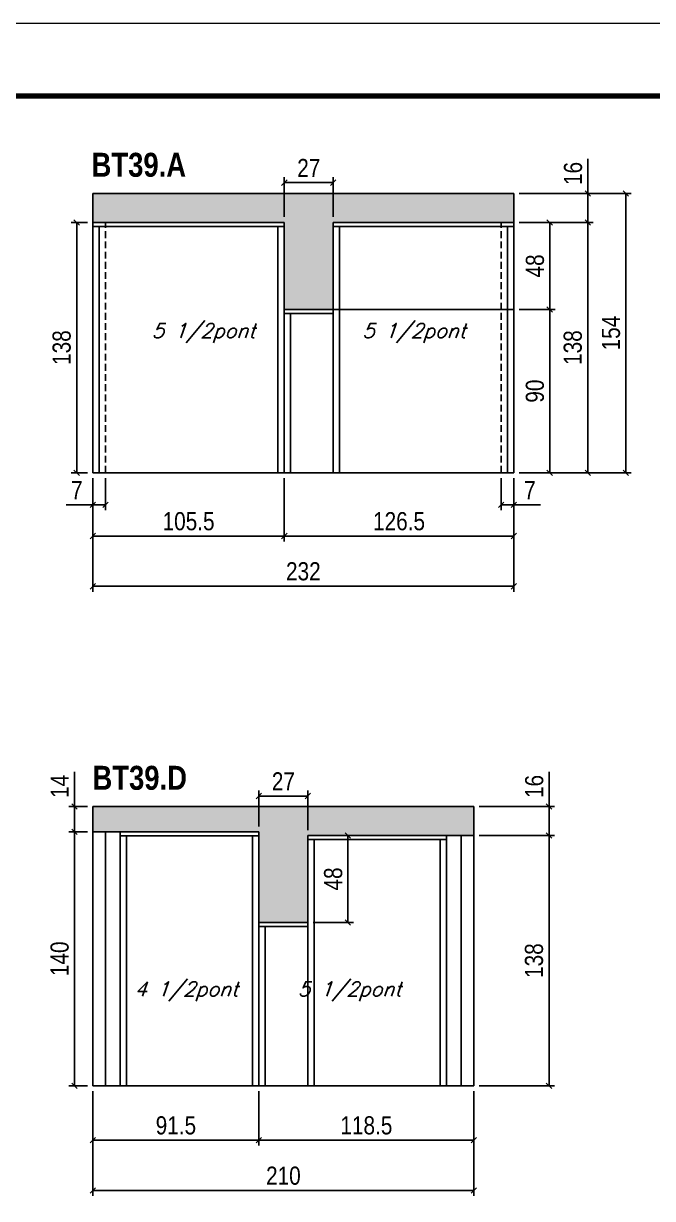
# Model space of a CAD drawing. Extents: x 3309 to 9590, y -2522 to 14608.
# Drawn here: x 4065 to 4412, y 4772 to 5419 of the extents above; entities that cross this region are included whole.
import ezdxf

# ---------------------------------------------------------------- set-up
doc = ezdxf.new("R2010")
doc.units = 0
doc.linetypes.add('DASHED', pattern=[0.75, 0.5, -0.25])
doc.linetypes.add('HIDDEN', pattern=[0.375, 0.25, -0.125])
for name, color, linetype in [('COTA', 241, 'Continuous'), ('NOMENCLATURA', 7, 'Continuous'), ('Painéis', 200, 'Continuous'), ('SARR_2.2x7', 40, 'Continuous'), ('SARR_3.5x7', 81, 'Continuous'), ('texto', 7, 'Continuous')]:
    doc.layers.add(name, color=color, linetype=linetype)
doc.layers.add('Folhas', color=255, linetype='Continuous', lineweight=9)
doc.layers.add('SARRAFO DE PRESSAO', color=251, linetype='DASHED', lineweight=9)
doc.styles.add('COTA TECNICA', font='techl___.ttf', dxfattribs={"height": 10})
doc.styles.add('Romans', font='romans.shx')
doc.styles.add('TECNICA', font='techb___.ttf', dxfattribs={"height": 10})
doc.dimstyles.new('PAINEL', dxfattribs={"dimtxt": 10, "dimasz": 3, "dimexe": 3, "dimexo": 3, "dimgap": 3, "dimtad": 1, "dimdec": 1, "dimzin": 12, "dimdsep": 46, "dimtxsty": 'COTA TECNICA', "dimblk1": 'OBLIQUE', "dimblk2": 'OBLIQUE', "dimsah": 1, "dimcen": 0.9, "dimclrd": 4, "dimclre": 4, "dimclrt": 240, "dimadec": 1, "dimazin": 3, "dimtfac": 1, "dimtdec": 1, "dimtmove": 0, "dimatfit": 3, "dimfxl": 1, "dimtolj": 1, "dimtzin": 12, "dimarcsym": 0})

# ---------------------------------------------------------------- blocks, each defined once
blk = doc.blocks.new('9999999999')
at = {"layer": 'Folhas'}
blk.add_lwpolyline([(98138.98, 34190.21), (99623.98, 34190.21), (99623.98, 35240.21), (98138.98, 35240.21)], close=True, dxfattribs=at)
at = {"layer": 'Folhas', "color": 30, "const_width": 3}
blk.add_lwpolyline([(98213.98, 34230.21), (99583.98, 34230.21), (99583.98, 35200.21), (98213.98, 35200.21)], close=True, dxfattribs=at)
blk = doc.blocks.new('_Oblique')
at = {"color": 0, "linetype": 'ByBlock', "lineweight": -2}
blk.add_line((-0.5, -0.5), (0.5, 0.5), dxfattribs=at)
blk = doc.blocks.new('*D1089')
at = {"layer": 'COTA', "color": 4, "linetype": 'ByBlock', "lineweight": -2, "transparency": 16777216}
for p, q in [((4208.67, 5168.6), (4208.67, 5133.72)), ((4335.17, 5168.6), (4335.17, 5133.72)), ((4335.17, 5136.72), (4208.67, 5136.72))]:
    blk.add_line(p, q, dxfattribs=at)
at = {"layer": 'Defpoints', "color": 0, "linetype": 'ByBlock', "transparency": 16777216}
for p in [(4208.67, 5171.6), (4335.17, 5171.6), (4208.67, 5136.72)]:
    blk.add_point(p, dxfattribs=at)
at = {"layer": 'COTA', "color": 4, "linetype": 'ByBlock', "lineweight": -2, "transparency": 16777216, "xscale": 3, "yscale": 3, "zscale": 3, "rotation": 180}
blk.add_blockref('_Oblique', (4208.67, 5136.72), dxfattribs=at)
at = {"layer": 'COTA', "color": 4, "linetype": 'ByBlock', "lineweight": -2, "transparency": 16777216, "xscale": 3, "yscale": 3, "zscale": 3}
blk.add_blockref('_Oblique', (4335.17, 5136.72), dxfattribs=at)
at = {"layer": 'COTA', "color": 240, "linetype": 'ByBlock', "transparency": 16777216, "insert": (4271.92, 5144.83), "char_height": 10, "attachment_point": 5, "style": 'COTA TECNICA'}
blk.add_mtext('\\A1;126.5', dxfattribs=at)
blk = doc.blocks.new('*D1090')
at = {"layer": 'COTA', "color": 4, "linetype": 'ByBlock', "lineweight": -2, "transparency": 16777216}
for p, q in [((4103.17, 5168.6), (4103.17, 5133.72)), ((4208.67, 5168.6), (4208.67, 5133.72)), ((4208.67, 5136.72), (4103.17, 5136.72))]:
    blk.add_line(p, q, dxfattribs=at)
at = {"layer": 'Defpoints', "color": 0, "linetype": 'ByBlock', "transparency": 16777216}
for p in [(4103.17, 5171.6), (4208.67, 5171.6), (4103.17, 5136.72)]:
    blk.add_point(p, dxfattribs=at)
at = {"layer": 'COTA', "color": 4, "linetype": 'ByBlock', "lineweight": -2, "transparency": 16777216, "xscale": 3, "yscale": 3, "zscale": 3, "rotation": 180}
blk.add_blockref('_Oblique', (4103.17, 5136.72), dxfattribs=at)
at = {"layer": 'COTA', "color": 4, "linetype": 'ByBlock', "lineweight": -2, "transparency": 16777216, "xscale": 3, "yscale": 3, "zscale": 3}
blk.add_blockref('_Oblique', (4208.67, 5136.72), dxfattribs=at)
at = {"layer": 'COTA', "color": 240, "linetype": 'ByBlock', "transparency": 16777216, "insert": (4155.92, 5144.83), "char_height": 10, "attachment_point": 5, "style": 'COTA TECNICA'}
blk.add_mtext('\\A1;105.5', dxfattribs=at)
blk = doc.blocks.new('*D1096')
at = {"layer": 'COTA', "color": 4, "linetype": 'ByBlock', "lineweight": -2, "transparency": 16777216}
for p, q in [((4103.17, 5168.6), (4103.17, 5106.01)), ((4335.17, 5168.6), (4335.17, 5106.01)), ((4335.17, 5109.01), (4103.17, 5109.01))]:
    blk.add_line(p, q, dxfattribs=at)
at = {"layer": 'Defpoints', "color": 0, "linetype": 'ByBlock', "transparency": 16777216}
for p in [(4103.17, 5171.6), (4335.17, 5171.6), (4103.17, 5109.01)]:
    blk.add_point(p, dxfattribs=at)
at = {"layer": 'COTA', "color": 4, "linetype": 'ByBlock', "lineweight": -2, "transparency": 16777216, "xscale": 3, "yscale": 3, "zscale": 3, "rotation": 180}
blk.add_blockref('_Oblique', (4103.17, 5109.01), dxfattribs=at)
at = {"layer": 'COTA', "color": 4, "linetype": 'ByBlock', "lineweight": -2, "transparency": 16777216, "xscale": 3, "yscale": 3, "zscale": 3}
blk.add_blockref('_Oblique', (4335.17, 5109.01), dxfattribs=at)
at = {"layer": 'COTA', "color": 240, "linetype": 'ByBlock', "transparency": 16777216, "insert": (4219.17, 5117.23), "char_height": 10, "attachment_point": 5, "style": 'COTA TECNICA'}
blk.add_mtext('\\A1;232', dxfattribs=at)
blk = doc.blocks.new('*D1097')
at = {"layer": 'COTA', "color": 4, "lineweight": -2, "transparency": 16777216}
for p, q in [((4338.17, 5261.6), (4357.97, 5261.6)), ((4354.97, 5171.6), (4354.97, 5261.6)), ((4338.17, 5171.6), (4357.97, 5171.6))]:
    blk.add_line(p, q, dxfattribs=at)
at = {"layer": 'Defpoints', "color": 0, "transparency": 16777216}
for p in [(4335.17, 5261.6), (4354.97, 5261.6), (4335.17, 5171.6)]:
    blk.add_point(p, dxfattribs=at)
at = {"layer": 'COTA', "color": 4, "lineweight": -2, "transparency": 16777216, "xscale": 3, "yscale": 3, "zscale": 3}
for p, rotation in [((4354.97, 5261.6), 90), ((4354.97, 5171.6), 270)]:
    blk.add_blockref('_Oblique', p, dxfattribs=dict(at, rotation=rotation))
at = {"layer": 'COTA', "color": 240, "transparency": 16777216, "insert": (4346.84, 5216.6), "char_height": 10, "attachment_point": 5, "rotation": 90, "style": 'COTA TECNICA'}
blk.add_mtext('\\A1;90', dxfattribs=at)
blk = doc.blocks.new('*D1098')
at = {"layer": 'COTA', "color": 4, "lineweight": -2, "transparency": 16777216}
for p, q in [((4103.17, 5168.6), (4103.17, 5150.9)), ((4110.17, 5168.6), (4110.17, 5150.9)), ((4103.17, 5153.9), (4088.44, 5153.9)), ((4110.17, 5153.9), (4103.17, 5153.9))]:
    blk.add_line(p, q, dxfattribs=at)
at = {"layer": 'Defpoints', "color": 0, "transparency": 16777216}
for p in [(4103.17, 5171.6), (4110.17, 5171.6), (4103.17, 5153.9)]:
    blk.add_point(p, dxfattribs=at)
at = {"layer": 'COTA', "color": 4, "lineweight": -2, "transparency": 16777216, "xscale": 3, "yscale": 3, "zscale": 3, "rotation": 180}
blk.add_blockref('_Oblique', (4103.17, 5153.9), dxfattribs=at)
at = {"layer": 'COTA', "color": 4, "lineweight": -2, "transparency": 16777216, "xscale": 3, "yscale": 3, "zscale": 3}
blk.add_blockref('_Oblique', (4110.17, 5153.9), dxfattribs=at)
at = {"layer": 'COTA', "color": 240, "transparency": 16777216, "insert": (4094.3, 5161.97), "char_height": 10, "attachment_point": 5, "style": 'COTA TECNICA'}
blk.add_mtext('\\A1;7', dxfattribs=at)
blk = doc.blocks.new('*D1099')
at = {"layer": 'COTA', "color": 4, "lineweight": -2, "transparency": 16777216}
for p, q in [((4328.17, 5168.6), (4328.17, 5150.9)), ((4335.17, 5168.6), (4335.17, 5150.9)), ((4328.17, 5153.9), (4335.17, 5153.9)), ((4335.17, 5153.9), (4349.9, 5153.9))]:
    blk.add_line(p, q, dxfattribs=at)
at = {"layer": 'Defpoints', "color": 0, "transparency": 16777216}
for p in [(4328.17, 5171.6), (4335.17, 5171.6), (4335.17, 5153.9)]:
    blk.add_point(p, dxfattribs=at)
at = {"layer": 'COTA', "color": 4, "lineweight": -2, "transparency": 16777216, "xscale": 3, "yscale": 3, "zscale": 3, "rotation": 180}
blk.add_blockref('_Oblique', (4328.17, 5153.9), dxfattribs=at)
at = {"layer": 'COTA', "color": 4, "lineweight": -2, "transparency": 16777216, "xscale": 3, "yscale": 3, "zscale": 3}
blk.add_blockref('_Oblique', (4335.17, 5153.9), dxfattribs=at)
at = {"layer": 'COTA', "color": 240, "transparency": 16777216, "insert": (4344.03, 5161.97), "char_height": 10, "attachment_point": 5, "style": 'COTA TECNICA'}
blk.add_mtext('\\A1;7', dxfattribs=at)
blk = doc.blocks.new('*D1100')
at = {"layer": 'COTA', "color": 4, "lineweight": -2, "transparency": 16777216}
for p, q in [((4375.97, 5325.6), (4375.97, 5344.61)), ((4338.17, 5325.6), (4378.97, 5325.6)), ((4375.97, 5309.6), (4375.97, 5325.6)), ((4338.17, 5309.6), (4378.97, 5309.6))]:
    blk.add_line(p, q, dxfattribs=at)
at = {"layer": 'Defpoints', "color": 0, "transparency": 16777216}
for p in [(4335.17, 5325.6), (4375.97, 5325.6), (4335.17, 5309.6)]:
    blk.add_point(p, dxfattribs=at)
at = {"layer": 'COTA', "color": 4, "lineweight": -2, "transparency": 16777216, "xscale": 3, "yscale": 3, "zscale": 3}
for p, rotation in [((4375.97, 5325.6), 90), ((4375.97, 5309.6), 270)]:
    blk.add_blockref('_Oblique', p, dxfattribs=dict(at, rotation=rotation))
at = {"layer": 'COTA', "color": 240, "transparency": 16777216, "insert": (4367.87, 5336.6), "char_height": 10, "attachment_point": 5, "rotation": 90, "style": 'COTA TECNICA'}
blk.add_mtext('\\A1;16', dxfattribs=at)
blk = doc.blocks.new('*D1101')
at = {"layer": 'COTA', "color": 4, "lineweight": -2, "transparency": 16777216}
for p, q in [((4338.17, 5325.6), (4399.9, 5325.6)), ((4396.9, 5171.6), (4396.9, 5325.6)), ((4338.17, 5171.6), (4399.9, 5171.6))]:
    blk.add_line(p, q, dxfattribs=at)
at = {"layer": 'Defpoints', "color": 0, "transparency": 16777216}
for p in [(4335.17, 5325.6), (4396.9, 5325.6), (4335.17, 5171.6)]:
    blk.add_point(p, dxfattribs=at)
at = {"layer": 'COTA', "color": 4, "lineweight": -2, "transparency": 16777216, "xscale": 3, "yscale": 3, "zscale": 3}
for p, rotation in [((4396.9, 5325.6), 90), ((4396.9, 5171.6), 270)]:
    blk.add_blockref('_Oblique', p, dxfattribs=dict(at, rotation=rotation))
at = {"layer": 'COTA', "color": 240, "transparency": 16777216, "insert": (4388.79, 5248.6), "char_height": 10, "attachment_point": 5, "rotation": 90, "style": 'COTA TECNICA'}
blk.add_mtext('\\A1;154', dxfattribs=at)
blk = doc.blocks.new('*D1093')
at = {"layer": 'COTA', "color": 4, "linetype": 'ByBlock', "lineweight": -2, "transparency": 16777216}
for p, q in [((4103.17, 4830.66), (4103.17, 4800.65)), ((4194.67, 4830.66), (4194.67, 4800.65)), ((4103.17, 4803.65), (4194.67, 4803.65))]:
    blk.add_line(p, q, dxfattribs=at)
at = {"layer": 'Defpoints', "color": 0, "linetype": 'ByBlock', "transparency": 16777216}
for p in [(4103.17, 4833.66), (4194.67, 4833.66), (4194.67, 4803.65)]:
    blk.add_point(p, dxfattribs=at)
at = {"layer": 'COTA', "color": 4, "linetype": 'ByBlock', "lineweight": -2, "transparency": 16777216, "xscale": 3, "yscale": 3, "zscale": 3, "rotation": 180}
blk.add_blockref('_Oblique', (4103.17, 4803.65), dxfattribs=at)
at = {"layer": 'COTA', "color": 4, "linetype": 'ByBlock', "lineweight": -2, "transparency": 16777216, "xscale": 3, "yscale": 3, "zscale": 3}
blk.add_blockref('_Oblique', (4194.67, 4803.65), dxfattribs=at)
at = {"layer": 'COTA', "color": 240, "linetype": 'ByBlock', "transparency": 16777216, "insert": (4148.92, 4811.78), "char_height": 10, "attachment_point": 5, "style": 'COTA TECNICA'}
blk.add_mtext('\\A1;91.5', dxfattribs=at)
blk = doc.blocks.new('*D1094')
at = {"layer": 'COTA', "color": 4, "linetype": 'ByBlock', "lineweight": -2, "transparency": 16777216}
for p, q in [((4194.67, 4830.66), (4194.67, 4800.65)), ((4313.17, 4830.66), (4313.17, 4800.65)), ((4194.67, 4803.65), (4313.17, 4803.65))]:
    blk.add_line(p, q, dxfattribs=at)
at = {"layer": 'Defpoints', "color": 0, "linetype": 'ByBlock', "transparency": 16777216}
for p in [(4194.67, 4833.66), (4313.17, 4833.66), (4313.17, 4803.65)]:
    blk.add_point(p, dxfattribs=at)
at = {"layer": 'COTA', "color": 4, "linetype": 'ByBlock', "lineweight": -2, "transparency": 16777216, "xscale": 3, "yscale": 3, "zscale": 3, "rotation": 180}
blk.add_blockref('_Oblique', (4194.67, 4803.65), dxfattribs=at)
at = {"layer": 'COTA', "color": 4, "linetype": 'ByBlock', "lineweight": -2, "transparency": 16777216, "xscale": 3, "yscale": 3, "zscale": 3}
blk.add_blockref('_Oblique', (4313.17, 4803.65), dxfattribs=at)
at = {"layer": 'COTA', "color": 240, "linetype": 'ByBlock', "transparency": 16777216, "insert": (4253.92, 4811.78), "char_height": 10, "attachment_point": 5, "style": 'COTA TECNICA'}
blk.add_mtext('\\A1;118.5', dxfattribs=at)
blk = doc.blocks.new('*D1119')
at = {"layer": 'COTA', "color": 4, "linetype": 'ByBlock', "lineweight": -2, "transparency": 16777216}
for p, q in [((4103.17, 4830.66), (4103.17, 4772.94)), ((4313.17, 4830.66), (4313.17, 4772.94)), ((4103.17, 4775.94), (4313.17, 4775.94))]:
    blk.add_line(p, q, dxfattribs=at)
at = {"layer": 'Defpoints', "color": 0, "linetype": 'ByBlock', "transparency": 16777216}
for p in [(4103.17, 4833.66), (4313.17, 4833.66), (4313.17, 4775.94)]:
    blk.add_point(p, dxfattribs=at)
at = {"layer": 'COTA', "color": 4, "linetype": 'ByBlock', "lineweight": -2, "transparency": 16777216, "xscale": 3, "yscale": 3, "zscale": 3, "rotation": 180}
blk.add_blockref('_Oblique', (4103.17, 4775.94), dxfattribs=at)
at = {"layer": 'COTA', "color": 4, "linetype": 'ByBlock', "lineweight": -2, "transparency": 16777216, "xscale": 3, "yscale": 3, "zscale": 3}
blk.add_blockref('_Oblique', (4313.17, 4775.94), dxfattribs=at)
at = {"layer": 'COTA', "color": 240, "linetype": 'ByBlock', "transparency": 16777216, "insert": (4208.17, 4784.04), "char_height": 10, "attachment_point": 5, "style": 'COTA TECNICA'}
blk.add_mtext('\\A1;210', dxfattribs=at)
blk = doc.blocks.new('*D1120')
at = {"layer": 'COTA', "color": 4, "lineweight": -2, "transparency": 16777216}
for p, q in [((4316.17, 4971.66), (4357.59, 4971.66)), ((4354.59, 4833.66), (4354.59, 4971.66)), ((4316.17, 4833.66), (4357.59, 4833.66))]:
    blk.add_line(p, q, dxfattribs=at)
at = {"layer": 'Defpoints', "color": 0, "transparency": 16777216}
for p in [(4313.17, 4971.66), (4354.59, 4971.66), (4313.17, 4833.66)]:
    blk.add_point(p, dxfattribs=at)
at = {"layer": 'COTA', "color": 4, "lineweight": -2, "transparency": 16777216, "xscale": 3, "yscale": 3, "zscale": 3}
for p, rotation in [((4354.59, 4971.66), 90), ((4354.59, 4833.66), 270)]:
    blk.add_blockref('_Oblique', p, dxfattribs=dict(at, rotation=rotation))
at = {"layer": 'COTA', "color": 240, "transparency": 16777216, "insert": (4346.35, 4902.66), "char_height": 10, "attachment_point": 5, "rotation": 90, "style": 'COTA TECNICA'}
blk.add_mtext('\\A1;138', dxfattribs=at)
blk = doc.blocks.new('*D1121')
at = {"layer": 'COTA', "color": 4, "lineweight": -2, "transparency": 16777216}
for p, q in [((4100.17, 4973.66), (4089.97, 4973.66)), ((4092.97, 4973.66), (4092.97, 4833.66)), ((4100.17, 4833.66), (4089.97, 4833.66))]:
    blk.add_line(p, q, dxfattribs=at)
at = {"layer": 'Defpoints', "color": 0, "transparency": 16777216}
for p in [(4103.17, 4973.66), (4092.97, 4833.66), (4103.17, 4833.66)]:
    blk.add_point(p, dxfattribs=at)
at = {"layer": 'COTA', "color": 4, "lineweight": -2, "transparency": 16777216, "xscale": 3, "yscale": 3, "zscale": 3}
for p, rotation in [((4092.97, 4973.66), 90), ((4092.97, 4833.66), 270)]:
    blk.add_blockref('_Oblique', p, dxfattribs=dict(at, rotation=rotation))
at = {"layer": 'COTA', "color": 240, "transparency": 16777216, "insert": (4084.87, 4903.66), "char_height": 10, "attachment_point": 5, "rotation": 90, "style": 'COTA TECNICA'}
blk.add_mtext('\\A1;140', dxfattribs=at)
blk = doc.blocks.new('*D1122')
at = {"layer": 'COTA', "color": 4, "lineweight": -2, "transparency": 16777216}
for p, q in [((4092.97, 4987.66), (4092.97, 5006.77)), ((4100.17, 4987.66), (4089.97, 4987.66)), ((4092.97, 4973.66), (4092.97, 4987.66)), ((4100.17, 4973.66), (4089.97, 4973.66))]:
    blk.add_line(p, q, dxfattribs=at)
at = {"layer": 'Defpoints', "color": 0, "transparency": 16777216}
for p in [(4092.97, 4987.66), (4103.17, 4987.66), (4103.17, 4973.66)]:
    blk.add_point(p, dxfattribs=at)
at = {"layer": 'COTA', "color": 4, "lineweight": -2, "transparency": 16777216, "xscale": 3, "yscale": 3, "zscale": 3}
for p, rotation in [((4092.97, 4987.66), 90), ((4092.97, 4973.66), 270)]:
    blk.add_blockref('_Oblique', p, dxfattribs=dict(at, rotation=rotation))
at = {"layer": 'COTA', "color": 240, "transparency": 16777216, "insert": (4084.89, 4998.72), "char_height": 10, "attachment_point": 5, "rotation": 90, "style": 'COTA TECNICA'}
blk.add_mtext('\\A1;14', dxfattribs=at)
blk = doc.blocks.new('*D1123')
at = {"layer": 'COTA', "color": 4, "lineweight": -2, "transparency": 16777216}
for p, q in [((4354.59, 4987.66), (4354.59, 5006.67)), ((4316.17, 4987.66), (4357.59, 4987.66)), ((4354.59, 4971.66), (4354.59, 4987.66)), ((4316.17, 4971.66), (4357.59, 4971.66))]:
    blk.add_line(p, q, dxfattribs=at)
at = {"layer": 'Defpoints', "color": 0, "transparency": 16777216}
for p in [(4313.17, 4987.66), (4354.59, 4987.66), (4313.17, 4971.66)]:
    blk.add_point(p, dxfattribs=at)
at = {"layer": 'COTA', "color": 4, "lineweight": -2, "transparency": 16777216, "xscale": 3, "yscale": 3, "zscale": 3}
for p, rotation in [((4354.59, 4987.66), 90), ((4354.59, 4971.66), 270)]:
    blk.add_blockref('_Oblique', p, dxfattribs=dict(at, rotation=rotation))
at = {"layer": 'COTA', "color": 240, "transparency": 16777216, "insert": (4346.49, 4998.66), "char_height": 10, "attachment_point": 5, "rotation": 90, "style": 'COTA TECNICA'}
blk.add_mtext('\\A1;16', dxfattribs=at)
blk = doc.blocks.new('*D1124')
at = {"layer": 'COTA', "color": 4, "lineweight": -2, "transparency": 16777216}
for p, q in [((4224.67, 4971.66), (4246.75, 4971.66)), ((4243.75, 4923.66), (4243.75, 4971.66)), ((4224.67, 4923.66), (4246.75, 4923.66))]:
    blk.add_line(p, q, dxfattribs=at)
at = {"layer": 'Defpoints', "color": 0, "transparency": 16777216}
for p in [(4221.67, 4971.66), (4243.75, 4971.66), (4221.67, 4923.66)]:
    blk.add_point(p, dxfattribs=at)
at = {"layer": 'COTA', "color": 4, "lineweight": -2, "transparency": 16777216, "xscale": 3, "yscale": 3, "zscale": 3}
for p, rotation in [((4243.75, 4971.66), 90), ((4243.75, 4923.66), 270)]:
    blk.add_blockref('_Oblique', p, dxfattribs=dict(at, rotation=rotation))
at = {"layer": 'COTA', "color": 240, "transparency": 16777216, "insert": (4235.65, 4947.66), "char_height": 10, "attachment_point": 5, "rotation": 90, "style": 'COTA TECNICA'}
blk.add_mtext('\\A1;48', dxfattribs=at)
blk = doc.blocks.new('*D1125')
at = {"layer": 'COTA', "color": 4, "lineweight": -2, "transparency": 16777216}
for p, q in [((4194.67, 4976.66), (4194.67, 4996.39)), ((4221.67, 4974.66), (4221.67, 4996.39)), ((4194.67, 4993.39), (4221.67, 4993.39))]:
    blk.add_line(p, q, dxfattribs=at)
at = {"layer": 'Defpoints', "color": 0, "transparency": 16777216}
for p in [(4221.67, 4993.39), (4194.67, 4973.66), (4221.67, 4971.66)]:
    blk.add_point(p, dxfattribs=at)
at = {"layer": 'COTA', "color": 4, "lineweight": -2, "transparency": 16777216, "xscale": 3, "yscale": 3, "zscale": 3, "rotation": 180}
blk.add_blockref('_Oblique', (4194.67, 4993.39), dxfattribs=at)
at = {"layer": 'COTA', "color": 4, "lineweight": -2, "transparency": 16777216, "xscale": 3, "yscale": 3, "zscale": 3}
blk.add_blockref('_Oblique', (4221.67, 4993.39), dxfattribs=at)
at = {"layer": 'COTA', "color": 240, "transparency": 16777216, "insert": (4208.17, 5001.47), "char_height": 10, "attachment_point": 5, "style": 'COTA TECNICA'}
blk.add_mtext('\\A1;27', dxfattribs=at)
blk = doc.blocks.new('*D1126')
at = {"layer": 'COTA', "color": 4, "lineweight": -2, "transparency": 16777216}
for p, q in [((4208.67, 5312.6), (4208.67, 5334.54)), ((4208.67, 5331.54), (4235.67, 5331.54)), ((4235.67, 5312.6), (4235.67, 5334.54))]:
    blk.add_line(p, q, dxfattribs=at)
at = {"layer": 'Defpoints', "color": 0, "transparency": 16777216}
for p in [(4235.67, 5331.54), (4208.67, 5309.6), (4235.67, 5309.6)]:
    blk.add_point(p, dxfattribs=at)
at = {"layer": 'COTA', "color": 4, "lineweight": -2, "transparency": 16777216, "xscale": 3, "yscale": 3, "zscale": 3, "rotation": 180}
blk.add_blockref('_Oblique', (4208.67, 5331.54), dxfattribs=at)
at = {"layer": 'COTA', "color": 4, "lineweight": -2, "transparency": 16777216, "xscale": 3, "yscale": 3, "zscale": 3}
blk.add_blockref('_Oblique', (4235.67, 5331.54), dxfattribs=at)
at = {"layer": 'COTA', "color": 240, "transparency": 16777216, "insert": (4222.17, 5339.61), "char_height": 10, "attachment_point": 5, "style": 'COTA TECNICA'}
blk.add_mtext('\\A1;27', dxfattribs=at)
blk = doc.blocks.new('*D1127')
at = {"layer": 'COTA', "color": 4, "lineweight": -2, "transparency": 16777216}
for p, q in [((4338.17, 5309.6), (4357.97, 5309.6)), ((4354.97, 5261.6), (4354.97, 5309.6)), ((4338.17, 5261.6), (4357.97, 5261.6))]:
    blk.add_line(p, q, dxfattribs=at)
at = {"layer": 'Defpoints', "color": 0, "transparency": 16777216}
for p in [(4335.17, 5309.6), (4354.97, 5309.6), (4335.17, 5261.6)]:
    blk.add_point(p, dxfattribs=at)
at = {"layer": 'COTA', "color": 4, "lineweight": -2, "transparency": 16777216, "xscale": 3, "yscale": 3, "zscale": 3}
for p, rotation in [((4354.97, 5309.6), 90), ((4354.97, 5261.6), 270)]:
    blk.add_blockref('_Oblique', p, dxfattribs=dict(at, rotation=rotation))
at = {"layer": 'COTA', "color": 240, "transparency": 16777216, "insert": (4346.88, 5285.6), "char_height": 10, "attachment_point": 5, "rotation": 90, "style": 'COTA TECNICA'}
blk.add_mtext('\\A1;48', dxfattribs=at)
blk = doc.blocks.new('*D1128')
at = {"layer": 'COTA', "color": 4, "lineweight": -2, "transparency": 16777216}
for p, q in [((4100.17, 5309.6), (4091.23, 5309.6)), ((4094.23, 5309.6), (4094.23, 5171.6)), ((4100.17, 5171.6), (4091.23, 5171.6))]:
    blk.add_line(p, q, dxfattribs=at)
at = {"layer": 'Defpoints', "color": 0, "transparency": 16777216}
for p in [(4103.17, 5309.6), (4094.23, 5171.6), (4103.17, 5171.6)]:
    blk.add_point(p, dxfattribs=at)
at = {"layer": 'COTA', "color": 4, "lineweight": -2, "transparency": 16777216, "xscale": 3, "yscale": 3, "zscale": 3}
for p, rotation in [((4094.23, 5309.6), 90), ((4094.23, 5171.6), 270)]:
    blk.add_blockref('_Oblique', p, dxfattribs=dict(at, rotation=rotation))
at = {"layer": 'COTA', "color": 240, "transparency": 16777216, "insert": (4085.99, 5240.6), "char_height": 10, "attachment_point": 5, "rotation": 90, "style": 'COTA TECNICA'}
blk.add_mtext('\\A1;138', dxfattribs=at)
blk = doc.blocks.new('*D1129')
at = {"layer": 'COTA', "color": 4, "lineweight": -2, "transparency": 16777216}
for p, q in [((4338.17, 5309.6), (4378.97, 5309.6)), ((4375.97, 5171.6), (4375.97, 5309.6)), ((4338.17, 5171.6), (4378.97, 5171.6))]:
    blk.add_line(p, q, dxfattribs=at)
at = {"layer": 'Defpoints', "color": 0, "transparency": 16777216}
for p in [(4335.17, 5309.6), (4375.97, 5309.6), (4335.17, 5171.6)]:
    blk.add_point(p, dxfattribs=at)
at = {"layer": 'COTA', "color": 4, "lineweight": -2, "transparency": 16777216, "xscale": 3, "yscale": 3, "zscale": 3}
for p, rotation in [((4375.97, 5309.6), 90), ((4375.97, 5171.6), 270)]:
    blk.add_blockref('_Oblique', p, dxfattribs=dict(at, rotation=rotation))
at = {"layer": 'COTA', "color": 240, "transparency": 16777216, "insert": (4367.73, 5240.6), "char_height": 10, "attachment_point": 5, "rotation": 90, "style": 'COTA TECNICA'}
blk.add_mtext('\\A1;138', dxfattribs=at)

msp = doc.modelspace()

# ---------------------------------------------------------------- hatches: boundary and pattern name
at = {"layer": 'COTA'}
h = msp.add_hatch(dxfattribs=at)
h.set_pattern_fill('AR-CONC', color=256, scale=0.03)
h.paths.add_polyline_path([(4235.67, 5309.6), (4335.17, 5309.6), (4335.17, 5325.6), (4103.17, 5325.6), (4103.17, 5309.6), (4208.67, 5309.6), (4208.67, 5261.6), (4235.67, 5261.6)])
h = msp.add_hatch(dxfattribs=at)
h.set_pattern_fill('AR-CONC', color=256, scale=0.03)
h.set_pattern_definition([(50, (-3549.4725, -1207.9776), (5.46554, -0.4781726), [0.5715, -6.2865]), (355, (-3549.4725, -1207.9776), (-1.0573026, 5.7317054), [0.4572, -5.0292175]), (100.451445, (-3549.017, -1208.0174), (4.4082374, 5.2535326), [0.4857003, -5.3427073]), (46.1842, (-3549.4725, -1206.4536), (8.132371, -1.26127), [0.85725, -9.42975]), (96.63556, (-3548.795, -1206.559), (7.122124, 7.422784), [0.728551, -8.014068]), (351.18415, (-3549.4725, -1206.4536), (7.122124, 7.422784), [0.685799, -7.543792]), (21, (-3548.7105, -1206.8346), (4.5484317, -3.067956), [0.5715, -6.2865]), (326, (-3548.7105, -1206.8346), (1.854061, 5.525639), [0.4572, -5.0292]), (71.451445, (-3548.3315, -1207.09), (6.4024926, 2.457683), [0.4857003, -5.342698]), (37.5, (-3549.4725, -1207.9776), (0.0926581, 2.53665117), [0, -4.96824, 0, -5.1054, 0, -5.04825]), (7.5, (-3549.4725, -1207.9776), (2.0045899, 3.00541724), [0, -2.91084, 0, -4.85394, 0, -1.92405]), (327.5, (-3551.1718, -1207.9776), (4.06771786, -0.1718623), [0, -1.905, 0, -5.9436, 0, -7.8867]), (317.5, (-3551.9338, -1207.9776), (4.4438754, 0.7627947), [0, -2.4765, 0, -3.94716, 0, -5.6007])])
h.paths.add_polyline_path([(4194.67, 4923.66), (4221.67, 4923.66), (4221.67, 4971.66), (4313.17, 4971.66), (4313.17, 4987.66), (4103.17, 4987.66), (4103.17, 4973.66), (4194.67, 4973.66)])

# ---------------------------------------------------------------- linework, layer by layer
for p, q in [((4103.17, 5309.6), (4103.17, 5325.6)), ((4103.17, 5325.6), (4335.17, 5325.6)), ((4335.17, 5325.6), (4335.17, 5309.6)), ((4235.67, 5261.6), (4235.67, 5171.6)), ((4103.17, 4973.66), (4103.17, 4987.66)), ((4103.17, 4987.66), (4313.17, 4987.66)), ((4313.17, 4987.66), (4313.17, 4971.66)), ((4221.67, 4923.66), (4221.67, 4833.66))]:
    msp.add_line(p, q, dxfattribs=at)
at = {"layer": 'Painéis', "linetype": 'ByBlock'}
for p, q in [((4103.17, 5171.6), (4103.17, 5309.6)), ((4208.67, 5309.6), (4103.17, 5309.6)), ((4208.67, 5171.6), (4208.67, 5309.6)), ((4335.17, 5309.6), (4235.67, 5309.6)), ((4235.67, 5261.6), (4235.67, 5309.6)), ((4335.17, 5171.6), (4335.17, 5309.6)), ((4208.67, 5261.6), (4335.17, 5261.6)), ((4335.17, 5171.6), (4103.17, 5171.6)), ((4103.17, 4973.66), (4194.67, 4973.66)), ((4103.17, 4833.66), (4103.17, 4973.66)), ((4194.67, 4833.66), (4194.67, 4973.66)), ((4221.67, 4971.66), (4313.17, 4971.66)), ((4221.67, 4923.66), (4221.67, 4971.66)), ((4313.17, 4833.66), (4313.17, 4971.66)), ((4194.67, 4923.66), (4221.67, 4923.66)), ((4103.17, 4833.66), (4313.17, 4833.66))]:
    msp.add_line(p, q, dxfattribs=at)
at = {"layer": 'SARR_2.2x7', "linetype": 'Continuous'}
for p, q in [((4208.67, 5307.4), (4103.17, 5307.4)), ((4335.17, 5307.4), (4235.67, 5307.4)), ((4208.67, 5259.4), (4235.67, 5259.4)), ((4110.17, 4833.66), (4110.17, 4973.66)), ((4118.17, 4971.46), (4194.67, 4971.46)), ((4221.67, 4969.46), (4298.17, 4969.46)), ((4306.17, 4833.66), (4306.17, 4971.66)), ((4194.67, 4921.46), (4221.67, 4921.46))]:
    msp.add_line(p, q, dxfattribs=at)
at = {"layer": 'SARR_2.2x7', "linetype": 'HIDDEN', "ltscale": 15}
for p, q in [((4110.17, 5171.6), (4110.17, 5309.6)), ((4328.17, 5171.6), (4328.17, 5309.6))]:
    msp.add_line(p, q, dxfattribs=at)
at = {"layer": 'SARR_3.5x7'}
for p, q in [((4106.67, 5307.4), (4106.67, 5171.6)), ((4205.17, 5307.4), (4205.17, 5171.6)), ((4239.17, 5307.4), (4239.17, 5171.6)), ((4331.67, 5307.4), (4331.67, 5171.6)), ((4212.17, 5259.4), (4212.17, 5171.6)), ((4212.17, 5259.4), (4212.17, 5171.6)), ((4118.17, 4973.66), (4118.17, 4833.66)), ((4121.67, 4971.46), (4121.67, 4833.66)), ((4191.17, 4971.46), (4191.17, 4833.66)), ((4194.67, 4971.46), (4194.67, 4833.66)), ((4225.17, 4969.46), (4225.17, 4833.66)), ((4294.67, 4969.46), (4294.67, 4833.66)), ((4298.17, 4971.66), (4298.17, 4833.66)), ((4198.17, 4921.46), (4198.17, 4833.66))]:
    msp.add_line(p, q, dxfattribs=at)

# ---------------------------------------------------------------- block references
at = {"layer": 'SARRAFO DE PRESSAO', "color": 6, "linetype": 'ByBlock'}
msp.add_blockref('9999999999', (-94829.61, -29820.95), dxfattribs=at)

# ---------------------------------------------------------------- texts
at = {"layer": 'NOMENCLATURA', "style": 'TECNICA'}
for s, p in [('BT39.A', (4102.45, 5334.78)), ('BT39.D', (4102.94, 4996.84))]:
    msp.add_text(s, height=13.2, dxfattribs=at).set_placement(p)
at = {"layer": 'texto', "color": 2, "char_height": 8, "attachment_point": 5, "style": 'Romans'}
for s, insert in [('{\\Q19;\\C256;5 1/2pont}', (4164.17, 5248.6)), ('{\\Q19;\\C256;5 1/2pont}', (4280.17, 5248.6)), ('{\\Q19;\\C256;4 1/2pont}', (4154.67, 4885.68)), ('{\\Q19;\\C256;5 1/2pont}', (4244.67, 4885.68))]:
    msp.add_mtext(s, dxfattribs=dict(at, insert=insert))

# ---------------------------------------------------------------- dimensions: what is measured, and where the dimension line sits
at = {"layer": 'COTA'}
for base, p1, p2, picture, middle in [((4235.67, 5331.54), (4208.67, 5309.6), (4235.67, 5309.6), '*D1126', (4222.17, 5339.61)), ((4103.17, 5153.9), (4110.17, 5171.6), (4103.17, 5171.6), '*D1098', (4094.3, 5161.97)), ((4335.17, 5153.9), (4328.17, 5171.6), (4335.17, 5171.6), '*D1099', (4344.03, 5161.97)), ((4221.67, 4993.39), (4194.67, 4973.66), (4221.67, 4971.66), '*D1125', (4208.17, 5001.47))]:
    dim = msp.add_linear_dim(base=base, p1=p1, p2=p2, dimstyle='PAINEL', dxfattribs=at)
    dim.commit()
    dim.dimension.update_dxf_attribs({"geometry": picture, "text_midpoint": middle})
for base, p1, p2, picture, middle in [((4375.97, 5325.6), (4335.17, 5309.6), (4335.17, 5325.6), '*D1100', (4367.87, 5336.6)), ((4396.9, 5325.6), (4335.17, 5171.6), (4335.17, 5325.6), '*D1101', (4388.79, 5248.6)), ((4094.23, 5171.6), (4103.17, 5309.6), (4103.17, 5171.6), '*D1128', (4085.99, 5240.6)), ((4354.97, 5309.6), (4335.17, 5261.6), (4335.17, 5309.6), '*D1127', (4346.88, 5285.6)), ((4375.97, 5309.6), (4335.17, 5171.6), (4335.17, 5309.6), '*D1129', (4367.73, 5240.6)), ((4354.97, 5261.6), (4335.17, 5171.6), (4335.17, 5261.6), '*D1097', (4346.84, 5216.6)), ((4092.97, 4987.66), (4103.17, 4973.66), (4103.17, 4987.66), '*D1122', (4084.89, 4998.72)), ((4354.59, 4987.66), (4313.17, 4971.66), (4313.17, 4987.66), '*D1123', (4346.49, 4998.66)), ((4092.97, 4833.66), (4103.17, 4973.66), (4103.17, 4833.66), '*D1121', (4084.87, 4903.66)), ((4243.75, 4971.66), (4221.67, 4923.66), (4221.67, 4971.66), '*D1124', (4235.65, 4947.66)), ((4354.59, 4971.66), (4313.17, 4833.66), (4313.17, 4971.66), '*D1120', (4346.35, 4902.66))]:
    dim = msp.add_linear_dim(base=base, p1=p1, p2=p2, angle=90, dimstyle='PAINEL', dxfattribs=at)
    dim.commit()
    dim.dimension.update_dxf_attribs({"geometry": picture, "text_midpoint": middle})
at = {"layer": 'COTA', "linetype": 'ByBlock'}
dim = msp.add_linear_dim(base=(4103.17, 5136.72), p1=(4208.67, 5171.6), p2=(4103.17, 5171.6), angle=180, dimstyle='PAINEL', override={"dimtmove": 1}, dxfattribs=at)
dim.commit()
dim.dimension.update_dxf_attribs({"geometry": '*D1090', "text_midpoint": (4155.92, 5144.83)})
for base, p2, picture, middle in [((4103.17, 5109.01), (4103.17, 5171.6), '*D1096', (4219.17, 5117.23)), ((4208.67, 5136.72), (4208.67, 5171.6), '*D1089', (4271.92, 5144.83))]:
    dim = msp.add_linear_dim(base=base, p1=(4335.17, 5171.6), p2=p2, angle=180, dimstyle='PAINEL', dxfattribs=at)
    dim.commit()
    dim.dimension.update_dxf_attribs({"geometry": picture, "text_midpoint": middle})
for base, p2, picture, middle in [((4194.67, 4803.65), (4194.67, 4833.66), '*D1093', (4148.92, 4811.78)), ((4313.17, 4775.94), (4313.17, 4833.66), '*D1119', (4208.17, 4784.04))]:
    dim = msp.add_linear_dim(base=base, p1=(4103.17, 4833.66), p2=p2, dimstyle='PAINEL', dxfattribs=at)
    dim.commit()
    dim.dimension.update_dxf_attribs({"geometry": picture, "text_midpoint": middle})
dim = msp.add_linear_dim(base=(4313.17, 4803.65), p1=(4194.67, 4833.66), p2=(4313.17, 4833.66), dimstyle='PAINEL', override={"dimtmove": 1}, dxfattribs=at)
dim.commit()
dim.dimension.update_dxf_attribs({"geometry": '*D1094', "text_midpoint": (4253.92, 4811.78)})

doc.saveas('drawing.dxf')
